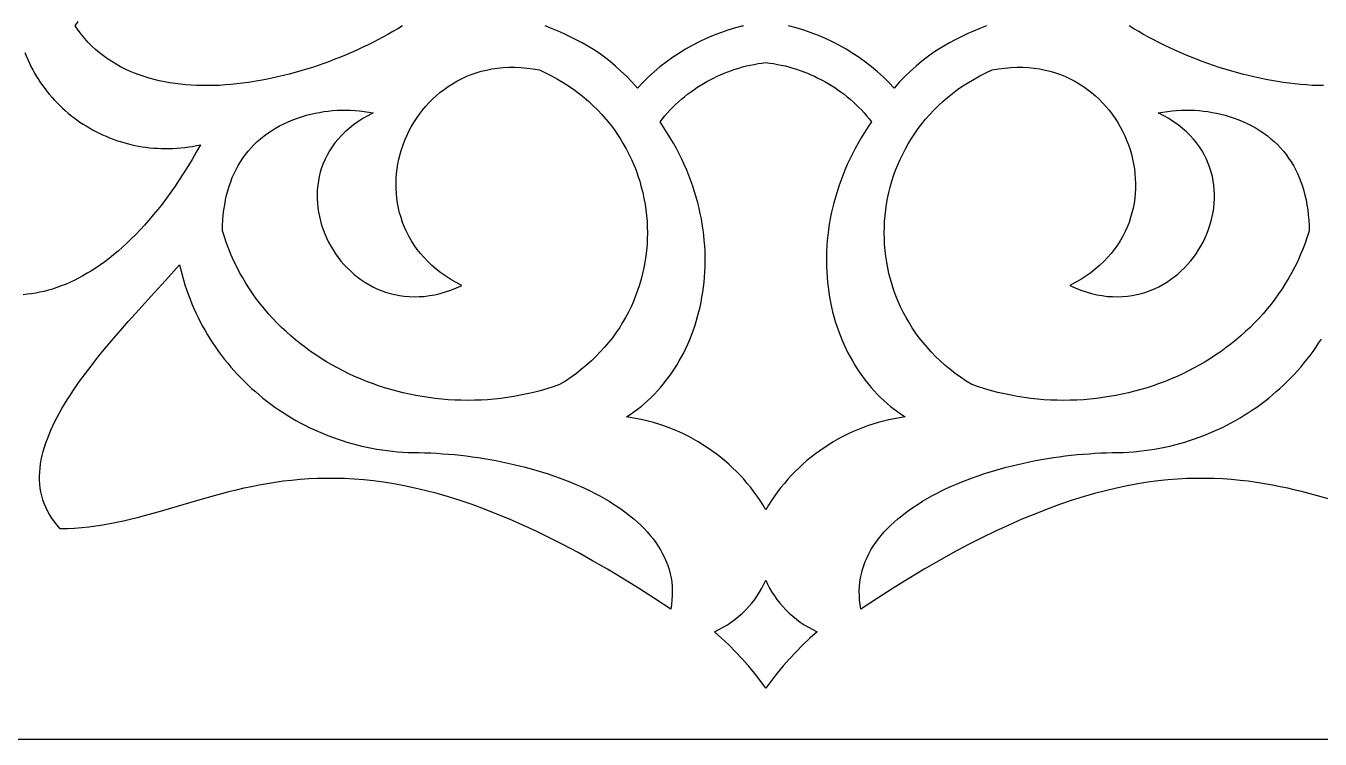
# Model space of a CAD drawing. Extents: x 759 to 1559, y -443 to -303.
# Drawn here: x 949.3 to 1076.2, y -442.8 to -372.8 of the extents above; entities that cross this region are included whole.
import ezdxf

# ---------------------------------------------------------------- set-up
doc = ezdxf.new("R2010")
doc.units = 0
doc.layers.add('LAYER_2', color=174, linetype='CONTINUOUS')

msp = doc.modelspace()

# ---------------------------------------------------------------- linework, layer by layer
at = {"layer": 'LAYER_2'}
for points in [[(758.95, -442.83), (1558.95, -442.83), (1558.95, -302.83), (758.95, -302.83)], [(992.04, -398.3), (991.49, -398.01), (990.96, -397.71), (990.46, -397.39), (989.98, -397.06), (989.53, -396.71), (989.1, -396.34), (988.71, -395.97), (988.33, -395.58), (987.98, -395.18), (987.66, -394.77), (987.36, -394.35), (987.09, -393.92), (986.84, -393.48), (986.61, -393.03), (986.4, -392.58), (986.22, -392.12), (986.07, -391.65), (985.93, -391.18), (985.82, -390.71), (985.73, -390.23), (985.66, -389.75), (985.61, -389.27), (985.59, -388.79), (985.59, -388.3), (985.6, -387.82), (985.64, -387.34), (985.7, -386.86), (985.77, -386.38), (985.87, -385.9), (985.99, -385.43), (986.12, -384.97), (986.28, -384.51), (986.45, -384.06), (986.64, -383.61), (986.85, -383.17), (987.08, -382.74), (987.33, -382.32), (987.59, -381.91), (987.87, -381.51), (988.17, -381.12), (988.48, -380.74), (988.81, -380.38), (989.16, -380.03), (989.52, -379.69), (989.89, -379.37), (990.29, -379.07), (990.69, -378.78), (991.12, -378.51), (991.55, -378.26), (992, -378.02), (992.47, -377.81), (992.94, -377.62), (993.44, -377.44), (993.94, -377.29), (994.46, -377.17), (994.99, -377.06), (995.53, -376.98), (996.08, -376.93), (996.65, -376.9), (997.22, -376.89), (997.81, -376.92), (998.41, -376.97), (999.02, -377.05), (999.64, -377.16), (1000.25, -377.44), (1000.84, -377.74), (1001.42, -378.05), (1001.97, -378.38), (1002.51, -378.73), (1003.03, -379.09), (1003.53, -379.47), (1004.02, -379.86), (1004.48, -380.26), (1004.93, -380.67), (1005.36, -381.1), (1005.78, -381.54), (1006.17, -381.99), (1006.55, -382.45), (1006.9, -382.92), (1007.25, -383.41), (1007.57, -383.9), (1007.87, -384.4), (1008.16, -384.9), (1008.42, -385.42), (1008.67, -385.94), (1008.9, -386.47), (1009.12, -387.01), (1009.31, -387.55), (1009.49, -388.09), (1009.64, -388.65), (1009.78, -389.2), (1009.9, -389.76), (1010.01, -390.32), (1010.09, -390.89), (1010.15, -391.45), (1010.2, -392.02), (1010.23, -392.59), (1010.24, -393.16), (1010.22, -393.73), (1010.2, -394.3), (1010.15, -394.87), (1010.08, -395.44), (1010, -396.01), (1009.89, -396.57), (1009.77, -397.13), (1009.63, -397.69), (1009.46, -398.24), (1009.28, -398.79), (1009.08, -399.33), (1008.87, -399.87), (1008.63, -400.4), (1008.37, -400.93), (1008.1, -401.45), (1007.8, -401.96), (1007.49, -402.46), (1007.15, -402.96), (1006.8, -403.44), (1006.43, -403.92), (1006.03, -404.38), (1005.62, -404.84), (1005.19, -405.28), (1004.74, -405.72), (1004.27, -406.14), (1003.78, -406.54), (1003.27, -406.94), (1002.75, -407.32), (1002.2, -407.69), (1001.63, -408.04), (1001, -408.26), (1000.36, -408.46), (999.72, -408.64), (999.08, -408.81), (998.44, -408.96), (997.8, -409.09), (997.15, -409.21), (996.51, -409.31), (995.86, -409.4), (995.21, -409.47), (994.56, -409.52), (993.92, -409.56), (993.27, -409.58), (992.62, -409.59), (991.98, -409.58), (991.34, -409.56), (990.69, -409.52), (990.06, -409.47), (989.42, -409.4), (988.78, -409.32), (988.15, -409.22), (987.53, -409.11), (986.9, -408.99), (986.28, -408.85), (985.67, -408.69), (985.06, -408.53), (984.45, -408.35), (983.85, -408.15), (983.26, -407.94), (982.67, -407.72), (982.09, -407.48), (981.51, -407.23), (980.95, -406.97), (980.39, -406.7), (979.83, -406.41), (979.29, -406.11), (978.75, -405.79), (978.22, -405.47), (977.7, -405.13), (977.19, -404.78), (976.69, -404.41), (976.2, -404.04), (975.72, -403.65), (975.25, -403.25), (974.79, -402.84), (974.34, -402.42), (973.9, -401.98), (973.48, -401.54), (973.07, -401.08), (972.67, -400.61), (972.28, -400.13), (971.9, -399.64), (971.54, -399.14), (971.2, -398.63), (970.86, -398.1), (970.54, -397.57), (970.24, -397.03), (969.95, -396.47), (969.68, -395.91), (969.42, -395.33), (969.18, -394.75), (968.95, -394.16), (968.74, -393.55), (968.55, -392.94), (968.56, -392.41), (968.59, -391.89), (968.63, -391.38), (968.69, -390.88), (968.77, -390.4), (968.85, -389.92), (968.96, -389.46), (969.08, -389.01), (969.21, -388.57), (969.36, -388.14), (969.52, -387.72), (969.7, -387.31), (969.89, -386.92), (970.1, -386.54), (970.32, -386.17), (970.56, -385.81), (970.81, -385.46), (971.08, -385.13), (971.36, -384.8), (971.66, -384.49), (971.97, -384.19), (972.3, -383.91), (972.64, -383.63), (973, -383.37), (973.37, -383.12), (973.76, -382.88), (974.16, -382.66), (974.57, -382.45), (975.01, -382.25), (975.45, -382.06), (975.91, -381.89), (976.39, -381.73), (976.8, -381.61), (977.22, -381.5), (977.64, -381.41), (978.06, -381.32), (978.49, -381.25), (978.92, -381.2), (979.35, -381.15), (979.79, -381.12), (980.23, -381.11), (980.67, -381.1), (981.11, -381.12), (981.56, -381.14), (982, -381.18), (982.45, -381.23), (982.9, -381.3), (983.35, -381.38), (982.82, -381.65), (982.32, -381.94), (981.84, -382.24), (981.4, -382.56), (980.98, -382.89), (980.59, -383.23), (980.23, -383.58), (979.9, -383.95), (979.59, -384.32), (979.31, -384.71), (979.06, -385.1), (978.83, -385.51), (978.62, -385.92), (978.44, -386.33), (978.28, -386.75), (978.15, -387.18), (978.04, -387.61), (977.96, -388.04), (977.9, -388.48), (977.85, -388.92), (977.84, -389.36), (977.84, -389.8), (977.86, -390.24), (977.91, -390.68), (977.97, -391.12), (978.06, -391.55), (978.16, -391.98), (978.28, -392.4), (978.42, -392.83), (978.58, -393.24), (978.76, -393.65), (978.96, -394.05), (979.17, -394.44), (979.4, -394.82), (979.64, -395.2), (979.9, -395.56), (980.18, -395.91), (980.47, -396.25), (980.78, -396.58), (981.1, -396.89), (981.43, -397.19), (981.78, -397.47), (982.14, -397.74), (982.52, -397.99), (982.9, -398.23), (983.3, -398.44), (983.71, -398.64), (984.13, -398.81), (984.56, -398.97), (985, -399.1), (985.45, -399.21), (985.92, -399.3), (986.39, -399.37), (986.86, -399.41), (987.35, -399.43), (987.85, -399.41), (988.35, -399.38), (988.86, -399.31), (989.38, -399.22), (989.9, -399.1), (990.43, -398.94), (990.96, -398.76), (991.5, -398.55)], [(1021.85, -376.44), (1022.24, -376.49), (1022.62, -376.54), (1023, -376.61), (1023.37, -376.69), (1023.75, -376.77), (1024.12, -376.87), (1024.49, -376.97), (1024.85, -377.09), (1025.22, -377.21), (1025.57, -377.34), (1025.93, -377.48), (1026.28, -377.63), (1026.63, -377.78), (1026.97, -377.95), (1027.31, -378.12), (1027.64, -378.3), (1027.97, -378.49), (1028.29, -378.69), (1028.61, -378.89), (1028.93, -379.1), (1029.23, -379.33), (1029.54, -379.55), (1029.83, -379.79), (1030.13, -380.03), (1030.41, -380.29), (1030.69, -380.55), (1030.96, -380.81), (1031.23, -381.09), (1031.49, -381.37), (1031.74, -381.65), (1031.99, -381.95), (1032.22, -382.25), (1031.87, -382.77), (1031.54, -383.29), (1031.22, -383.81), (1030.91, -384.34), (1030.62, -384.86), (1030.35, -385.39), (1030.09, -385.92), (1029.84, -386.45), (1029.61, -386.99), (1029.4, -387.52), (1029.2, -388.05), (1029.01, -388.58), (1028.84, -389.12), (1028.68, -389.65), (1028.53, -390.19), (1028.4, -390.72), (1028.28, -391.25), (1028.17, -391.78), (1028.08, -392.31), (1028, -392.84), (1027.94, -393.37), (1027.88, -393.89), (1027.84, -394.41), (1027.81, -394.93), (1027.8, -395.45), (1027.8, -395.96), (1027.81, -396.48), (1027.83, -396.98), (1027.86, -397.49), (1027.9, -397.99), (1027.96, -398.49), (1028.03, -398.98), (1028.11, -399.47), (1028.2, -399.95), (1028.3, -400.43), (1028.41, -400.91), (1028.54, -401.37), (1028.67, -401.84), (1028.82, -402.29), (1028.97, -402.75), (1029.14, -403.19), (1029.32, -403.63), (1029.5, -404.06), (1029.7, -404.49), (1029.91, -404.91), (1030.12, -405.32), (1030.35, -405.72), (1030.58, -406.12), (1030.83, -406.5), (1031.08, -406.88), (1031.34, -407.25), (1031.61, -407.62), (1031.89, -407.97), (1032.18, -408.31), (1032.48, -408.65), (1032.79, -408.98), (1033.1, -409.29), (1033.42, -409.6), (1033.75, -409.89), (1034.09, -410.18), (1034.44, -410.45), (1034.79, -410.71), (1035.15, -410.97), (1035.52, -411.21), (1034.98, -411.29), (1034.44, -411.39), (1033.91, -411.5), (1033.39, -411.63), (1032.87, -411.77), (1032.35, -411.93), (1031.84, -412.1), (1031.34, -412.28), (1030.84, -412.48), (1030.36, -412.69), (1029.87, -412.92), (1029.4, -413.15), (1028.93, -413.4), (1028.47, -413.67), (1028.02, -413.94), (1027.58, -414.23), (1027.14, -414.53), (1026.72, -414.84), (1026.3, -415.16), (1025.89, -415.49), (1025.5, -415.84), (1025.11, -416.2), (1024.73, -416.56), (1024.37, -416.94), (1024.01, -417.33), (1023.67, -417.73), (1023.34, -418.14), (1023.01, -418.56), (1022.7, -418.99), (1022.41, -419.43), (1022.12, -419.87), (1021.85, -420.33), (1021.58, -419.87), (1021.29, -419.43), (1021, -418.99), (1020.69, -418.56), (1020.37, -418.14), (1020.03, -417.73), (1019.69, -417.33), (1019.33, -416.94), (1018.97, -416.56), (1018.59, -416.2), (1018.21, -415.84), (1017.81, -415.49), (1017.4, -415.16), (1016.99, -414.84), (1016.56, -414.53), (1016.13, -414.23), (1015.68, -413.94), (1015.23, -413.67), (1014.77, -413.4), (1014.3, -413.15), (1013.83, -412.92), (1013.35, -412.69), (1012.86, -412.48), (1012.36, -412.28), (1011.86, -412.1), (1011.35, -411.93), (1010.84, -411.77), (1010.31, -411.63), (1009.79, -411.5), (1009.26, -411.39), (1008.72, -411.29), (1008.18, -411.21), (1008.55, -410.97), (1008.91, -410.71), (1009.26, -410.45), (1009.61, -410.18), (1009.95, -409.89), (1010.28, -409.6), (1010.6, -409.29), (1010.92, -408.98), (1011.22, -408.65), (1011.52, -408.31), (1011.81, -407.97), (1012.09, -407.62), (1012.36, -407.25), (1012.62, -406.88), (1012.88, -406.5), (1013.12, -406.12), (1013.35, -405.72), (1013.58, -405.32), (1013.8, -404.91), (1014, -404.49), (1014.2, -404.06), (1014.39, -403.63), (1014.56, -403.19), (1014.73, -402.75), (1014.88, -402.29), (1015.03, -401.84), (1015.16, -401.37), (1015.29, -400.91), (1015.4, -400.43), (1015.5, -399.95), (1015.59, -399.47), (1015.67, -398.98), (1015.74, -398.49), (1015.8, -397.99), (1015.84, -397.49), (1015.88, -396.98), (1015.9, -396.48), (1015.91, -395.96), (1015.9, -395.45), (1015.89, -394.93), (1015.86, -394.41), (1015.82, -393.89), (1015.77, -393.37), (1015.7, -392.84), (1015.62, -392.31), (1015.53, -391.78), (1015.42, -391.25), (1015.31, -390.72), (1015.17, -390.19), (1015.03, -389.65), (1014.87, -389.12), (1014.69, -388.58), (1014.51, -388.05), (1014.3, -387.52), (1014.09, -386.99), (1013.86, -386.45), (1013.61, -385.92), (1013.35, -385.39), (1013.08, -384.86), (1012.79, -384.34), (1012.48, -383.81), (1012.16, -383.29), (1011.83, -382.77), (1011.48, -382.25), (1011.72, -381.95), (1011.96, -381.65), (1012.21, -381.37), (1012.47, -381.09), (1012.74, -380.81), (1013.01, -380.55), (1013.29, -380.29), (1013.58, -380.03), (1013.87, -379.79), (1014.16, -379.55), (1014.47, -379.33), (1014.78, -379.1), (1015.09, -378.89), (1015.41, -378.69), (1015.73, -378.49), (1016.06, -378.3), (1016.4, -378.12), (1016.73, -377.95), (1017.08, -377.78), (1017.42, -377.63), (1017.77, -377.48), (1018.13, -377.34), (1018.49, -377.21), (1018.85, -377.09), (1019.21, -376.97), (1019.58, -376.87), (1019.95, -376.77), (1020.33, -376.69), (1020.71, -376.61), (1021.09, -376.54), (1021.47, -376.49)], [(1044.06, -377.16), (1044.68, -377.05), (1045.29, -376.97), (1045.89, -376.92), (1046.48, -376.89), (1047.05, -376.9), (1047.62, -376.93), (1048.17, -376.98), (1048.72, -377.06), (1049.25, -377.17), (1049.76, -377.29), (1050.27, -377.44), (1050.76, -377.62), (1051.24, -377.81), (1051.7, -378.02), (1052.15, -378.26), (1052.59, -378.51), (1053.01, -378.78), (1053.42, -379.07), (1053.81, -379.37), (1054.18, -379.69), (1054.55, -380.03), (1054.89, -380.38), (1055.22, -380.74), (1055.53, -381.12), (1055.83, -381.51), (1056.11, -381.91), (1056.37, -382.32), (1056.62, -382.74), (1056.85, -383.17), (1057.06, -383.61), (1057.25, -384.06), (1057.42, -384.51), (1057.58, -384.97), (1057.71, -385.43), (1057.83, -385.9), (1057.93, -386.38), (1058.01, -386.86), (1058.06, -387.34), (1058.1, -387.82), (1058.12, -388.3), (1058.11, -388.79), (1058.09, -389.27), (1058.04, -389.75), (1057.97, -390.23), (1057.88, -390.71), (1057.77, -391.18), (1057.64, -391.65), (1057.48, -392.12), (1057.3, -392.58), (1057.09, -393.03), (1056.87, -393.48), (1056.62, -393.92), (1056.34, -394.35), (1056.04, -394.77), (1055.72, -395.18), (1055.37, -395.58), (1055, -395.97), (1054.6, -396.34), (1054.17, -396.71), (1053.72, -397.06), (1053.25, -397.39), (1052.74, -397.71), (1052.21, -398.01), (1051.66, -398.3), (1052.2, -398.55), (1052.74, -398.76), (1053.28, -398.94), (1053.8, -399.1), (1054.33, -399.22), (1054.84, -399.31), (1055.35, -399.38), (1055.86, -399.41), (1056.35, -399.43), (1056.84, -399.41), (1057.32, -399.37), (1057.79, -399.3), (1058.25, -399.21), (1058.7, -399.1), (1059.14, -398.97), (1059.57, -398.81), (1059.99, -398.64), (1060.4, -398.44), (1060.8, -398.23), (1061.19, -397.99), (1061.56, -397.74), (1061.92, -397.47), (1062.27, -397.19), (1062.6, -396.89), (1062.92, -396.58), (1063.23, -396.25), (1063.52, -395.91), (1063.8, -395.56), (1064.06, -395.2), (1064.31, -394.82), (1064.53, -394.44), (1064.75, -394.05), (1064.94, -393.65), (1065.12, -393.24), (1065.28, -392.83), (1065.42, -392.4), (1065.54, -391.98), (1065.65, -391.55), (1065.73, -391.12), (1065.8, -390.68), (1065.84, -390.24), (1065.86, -389.8), (1065.87, -389.36), (1065.85, -388.92), (1065.81, -388.48), (1065.74, -388.04), (1065.66, -387.61), (1065.55, -387.18), (1065.42, -386.75), (1065.26, -386.33), (1065.08, -385.92), (1064.88, -385.51), (1064.65, -385.1), (1064.39, -384.71), (1064.11, -384.32), (1063.8, -383.95), (1063.47, -383.58), (1063.11, -383.23), (1062.72, -382.89), (1062.3, -382.56), (1061.86, -382.24), (1061.39, -381.94), (1060.88, -381.65), (1060.35, -381.38), (1060.8, -381.3), (1061.25, -381.23), (1061.7, -381.18), (1062.15, -381.14), (1062.59, -381.12), (1063.04, -381.1), (1063.48, -381.11), (1063.92, -381.12), (1064.35, -381.15), (1064.79, -381.2), (1065.22, -381.25), (1065.64, -381.32), (1066.07, -381.41), (1066.49, -381.5), (1066.9, -381.61), (1067.31, -381.73), (1067.79, -381.89), (1068.25, -382.06), (1068.7, -382.25), (1069.13, -382.45), (1069.54, -382.66), (1069.95, -382.88), (1070.33, -383.12), (1070.7, -383.37), (1071.06, -383.63), (1071.4, -383.91), (1071.73, -384.19), (1072.04, -384.49), (1072.34, -384.8), (1072.62, -385.13), (1072.89, -385.46), (1073.14, -385.81), (1073.38, -386.17), (1073.6, -386.54), (1073.81, -386.92), (1074, -387.31), (1074.18, -387.72), (1074.34, -388.14), (1074.49, -388.57), (1074.63, -389.01), (1074.74, -389.46), (1074.85, -389.92), (1074.94, -390.4), (1075.01, -390.88), (1075.07, -391.38), (1075.11, -391.89), (1075.14, -392.41), (1075.16, -392.94), (1074.96, -393.55), (1074.75, -394.16), (1074.53, -394.75), (1074.28, -395.33), (1074.03, -395.91), (1073.75, -396.47), (1073.46, -397.03), (1073.16, -397.57), (1072.84, -398.1), (1072.51, -398.63), (1072.16, -399.14), (1071.8, -399.64), (1071.42, -400.13), (1071.04, -400.61), (1070.64, -401.08), (1070.22, -401.54), (1069.8, -401.98), (1069.36, -402.42), (1068.91, -402.84), (1068.45, -403.25), (1067.98, -403.65), (1067.5, -404.04), (1067.01, -404.41), (1066.51, -404.78), (1066, -405.13), (1065.48, -405.47), (1064.95, -405.79), (1064.42, -406.11), (1063.87, -406.41), (1063.32, -406.7), (1062.76, -406.97), (1062.19, -407.23), (1061.61, -407.48), (1061.03, -407.72), (1060.44, -407.94), (1059.85, -408.15), (1059.25, -408.35), (1058.64, -408.53), (1058.03, -408.69), (1057.42, -408.85), (1056.8, -408.99), (1056.18, -409.11), (1055.55, -409.22), (1054.92, -409.32), (1054.28, -409.4), (1053.65, -409.47), (1053.01, -409.52), (1052.37, -409.56), (1051.72, -409.58), (1051.08, -409.59), (1050.43, -409.58), (1049.79, -409.56), (1049.14, -409.52), (1048.49, -409.47), (1047.84, -409.4), (1047.2, -409.31), (1046.55, -409.21), (1045.91, -409.09), (1045.26, -408.96), (1044.62, -408.81), (1043.98, -408.64), (1043.34, -408.46), (1042.71, -408.26), (1042.07, -408.04), (1041.51, -407.69), (1040.96, -407.32), (1040.43, -406.94), (1039.92, -406.54), (1039.43, -406.14), (1038.96, -405.72), (1038.51, -405.28), (1038.08, -404.84), (1037.67, -404.38), (1037.28, -403.92), (1036.9, -403.44), (1036.55, -402.96), (1036.22, -402.46), (1035.9, -401.96), (1035.61, -401.45), (1035.33, -400.93), (1035.07, -400.4), (1034.84, -399.87), (1034.62, -399.33), (1034.42, -398.79), (1034.24, -398.24), (1034.08, -397.69), (1033.93, -397.13), (1033.81, -396.57), (1033.71, -396.01), (1033.62, -395.44), (1033.55, -394.87), (1033.51, -394.3), (1033.48, -393.73), (1033.47, -393.16), (1033.48, -392.59), (1033.5, -392.02), (1033.55, -391.45), (1033.61, -390.89), (1033.7, -390.32), (1033.8, -389.76), (1033.92, -389.2), (1034.06, -388.65), (1034.22, -388.09), (1034.39, -387.55), (1034.58, -387.01), (1034.8, -386.47), (1035.03, -385.94), (1035.28, -385.42), (1035.55, -384.9), (1035.83, -384.4), (1036.14, -383.9), (1036.46, -383.41), (1036.8, -382.92), (1037.16, -382.45), (1037.53, -381.99), (1037.93, -381.54), (1038.34, -381.1), (1038.77, -380.67), (1039.22, -380.26), (1039.69, -379.86), (1040.17, -379.47), (1040.67, -379.09), (1041.19, -378.73), (1041.73, -378.38), (1042.29, -378.05), (1042.86, -377.74), (1043.45, -377.44)], [(964.35, -396.3), (964.47, -396.79), (964.59, -397.28), (964.73, -397.76), (964.87, -398.24), (965.03, -398.71), (965.19, -399.18), (965.37, -399.64), (965.55, -400.1), (965.74, -400.56), (965.95, -401), (966.16, -401.45), (966.38, -401.89), (966.61, -402.32), (966.85, -402.74), (967.1, -403.17), (967.35, -403.58), (967.62, -403.99), (967.89, -404.39), (968.17, -404.79), (968.46, -405.18), (968.76, -405.57), (969.07, -405.95), (969.38, -406.32), (969.7, -406.68), (970.03, -407.04), (970.36, -407.39), (970.71, -407.74), (971.06, -408.08), (971.41, -408.41), (971.78, -408.73), (972.15, -409.05), (972.52, -409.36), (972.91, -409.66), (973.3, -409.95), (973.69, -410.24), (974.09, -410.52), (974.5, -410.79), (974.91, -411.05), (975.33, -411.3), (975.76, -411.55), (976.19, -411.79), (976.62, -412.01), (977.07, -412.24), (977.51, -412.45), (977.96, -412.65), (978.42, -412.84), (978.88, -413.03), (979.34, -413.21), (979.81, -413.37), (980.28, -413.53), (980.76, -413.68), (981.24, -413.82), (981.73, -413.95), (982.22, -414.07), (982.71, -414.18), (983.21, -414.28), (983.71, -414.37), (984.21, -414.45), (984.72, -414.52), (985.23, -414.58), (985.74, -414.63), (986.26, -414.67), (986.77, -414.7), (987.29, -414.72), (987.86, -414.72), (988.42, -414.73), (989, -414.75), (989.57, -414.78), (990.15, -414.82), (990.73, -414.86), (991.31, -414.91), (991.89, -414.97), (992.47, -415.04), (993.06, -415.12), (993.64, -415.2), (994.23, -415.29), (994.81, -415.39), (995.39, -415.5), (995.97, -415.61), (996.55, -415.74), (997.12, -415.87), (997.7, -416.01), (998.26, -416.15), (998.83, -416.3), (999.39, -416.46), (999.94, -416.63), (1000.49, -416.81), (1001.03, -416.99), (1001.57, -417.18), (1002.1, -417.38), (1002.62, -417.58), (1003.14, -417.8), (1003.64, -418.02), (1004.14, -418.24), (1004.63, -418.48), (1005.11, -418.72), (1005.57, -418.97), (1006.03, -419.23), (1006.48, -419.49), (1006.91, -419.76), (1007.33, -420.04), (1007.75, -420.32), (1008.14, -420.61), (1008.53, -420.91), (1008.9, -421.21), (1009.25, -421.53), (1009.59, -421.85), (1009.92, -422.17), (1010.23, -422.5), (1010.52, -422.84), (1010.8, -423.19), (1011.06, -423.54), (1011.3, -423.9), (1011.53, -424.27), (1011.73, -424.64), (1011.92, -425.02), (1012.09, -425.41), (1012.24, -425.8), (1012.36, -426.2), (1012.47, -426.6), (1012.56, -427.02), (1012.62, -427.43), (1012.66, -427.86), (1012.68, -428.29), (1012.68, -428.73), (1012.65, -429.17), (1012.6, -429.62), (1012.52, -430.08), (1010.92, -429.02), (1009.35, -428.02), (1007.82, -427.07), (1006.32, -426.17), (1004.86, -425.32), (1003.43, -424.53), (1002.02, -423.78), (1000.65, -423.08), (999.32, -422.43), (998.01, -421.82), (996.72, -421.26), (995.47, -420.74), (994.25, -420.26), (993.05, -419.82), (991.88, -419.43), (990.73, -419.06), (989.61, -418.74), (988.52, -418.45), (987.44, -418.2), (986.39, -417.97), (985.37, -417.78), (984.36, -417.63), (983.37, -417.5), (982.41, -417.39), (981.46, -417.32), (980.54, -417.27), (979.63, -417.24), (978.74, -417.24), (977.86, -417.26), (977.01, -417.3), (976.16, -417.36), (975.34, -417.44), (974.52, -417.53), (973.72, -417.64), (972.94, -417.77), (972.16, -417.91), (971.4, -418.06), (970.65, -418.22), (969.9, -418.39), (969.17, -418.57), (967.73, -418.95), (966.32, -419.35), (963.56, -420.16), (962.21, -420.56), (960.86, -420.93), (960.19, -421.11), (959.51, -421.27), (958.84, -421.43), (958.17, -421.58), (957.49, -421.71), (956.81, -421.83), (956.13, -421.93), (955.44, -422.02), (954.75, -422.09), (954.05, -422.15), (953.35, -422.18), (952.64, -422.19), (952.34, -421.85), (952.07, -421.5), (951.82, -421.15), (951.6, -420.8), (951.4, -420.44), (951.22, -420.08), (951.07, -419.71), (950.94, -419.34), (950.83, -418.96), (950.75, -418.58), (950.68, -418.2), (950.64, -417.81), (950.62, -417.42), (950.61, -417.02), (950.63, -416.63), (950.66, -416.23), (950.71, -415.82), (950.78, -415.42), (950.87, -415.01), (950.97, -414.6), (951.09, -414.18), (951.23, -413.77), (951.38, -413.35), (951.55, -412.93), (951.72, -412.51), (951.92, -412.09), (952.12, -411.67), (952.34, -411.24), (952.57, -410.81), (952.81, -410.39), (953.07, -409.96), (953.33, -409.53), (953.61, -409.1), (953.89, -408.67), (954.48, -407.81), (955.11, -406.95), (955.76, -406.09), (956.44, -405.23), (957.14, -404.38), (957.85, -403.53), (958.58, -402.69), (959.32, -401.85), (960.06, -401.03), (961.53, -399.4), (962.97, -397.82)], [(1021.85, -427.23), (1022.03, -427.63), (1022.23, -428.02), (1022.45, -428.4), (1022.69, -428.78), (1022.94, -429.14), (1023.22, -429.49), (1023.51, -429.83), (1023.82, -430.16), (1024.15, -430.48), (1024.5, -430.78), (1024.86, -431.07), (1025.23, -431.35), (1025.62, -431.61), (1026.03, -431.86), (1026.45, -432.09), (1026.89, -432.3), (1026.18, -432.94), (1025.49, -433.59), (1024.83, -434.26), (1024.18, -434.94), (1023.56, -435.64), (1022.97, -436.36), (1022.4, -437.09), (1021.85, -437.84), (1021.3, -437.09), (1020.73, -436.36), (1020.14, -435.64), (1019.52, -434.94), (1018.88, -434.26), (1018.21, -433.59), (1017.52, -432.94), (1016.82, -432.3), (1017.25, -432.09), (1017.67, -431.86), (1018.08, -431.61), (1018.47, -431.35), (1018.85, -431.07), (1019.21, -430.78), (1019.55, -430.48), (1019.88, -430.16), (1020.19, -429.83), (1020.48, -429.49), (1020.76, -429.14), (1021.02, -428.78), (1021.25, -428.4), (1021.47, -428.02), (1021.67, -427.63)]]:
    msp.add_lwpolyline(points, close=True, dxfattribs=at)
for points in [[(986.21, -372.83), (986.21, -372.83), (986.21, -372.84), (985.75, -373.12), (985.27, -373.4), (984.79, -373.67), (984.3, -373.94), (983.8, -374.21), (983.3, -374.47), (982.79, -374.72), (982.27, -374.97), (981.74, -375.21), (981.21, -375.45), (980.68, -375.68), (980.14, -375.9), (979.59, -376.11), (979.04, -376.32), (978.49, -376.53), (977.93, -376.72), (977.37, -376.91), (976.81, -377.09), (976.24, -377.26), (975.67, -377.42), (975.1, -377.57), (974.53, -377.72), (973.96, -377.85), (973.39, -377.98), (972.82, -378.1), (972.24, -378.21), (971.67, -378.3), (971.1, -378.39), (970.53, -378.47), (969.96, -378.53), (969.39, -378.59), (968.83, -378.63), (968.26, -378.67), (967.7, -378.69), (967.15, -378.7), (966.59, -378.7), (966.05, -378.68), (965.5, -378.65), (964.96, -378.61), (964.43, -378.56), (963.9, -378.5), (963.38, -378.42), (962.86, -378.32), (962.35, -378.22), (961.85, -378.1), (961.35, -377.96), (960.86, -377.81), (960.38, -377.65), (959.91, -377.47), (959.45, -377.27), (959, -377.07), (958.55, -376.84), (958.12, -376.6), (957.69, -376.34), (957.28, -376.07), (956.88, -375.78), (956.49, -375.47), (956.11, -375.15), (955.74, -374.81), (955.38, -374.45), (955.04, -374.07), (954.71, -373.68), (954.4, -373.26), (954.1, -372.83), (954.4, -372.4)], [(1019.62, -372.83), (1019.61, -372.83), (1019.62, -372.84), (1018.87, -373.03), (1018.14, -373.26), (1017.41, -373.51), (1016.7, -373.78), (1015.99, -374.08), (1015.3, -374.41), (1014.63, -374.75), (1013.96, -375.13), (1013.32, -375.53), (1012.69, -375.95), (1012.07, -376.39), (1011.47, -376.86), (1010.89, -377.34), (1010.33, -377.85), (1009.79, -378.39), (1009.26, -378.94), (1008.72, -378.34), (1008.18, -377.78), (1007.64, -377.27), (1007.11, -376.78), (1006.57, -376.33), (1006.03, -375.91), (1005.49, -375.52), (1004.95, -375.16), (1004.39, -374.82), (1003.83, -374.49), (1003.26, -374.19), (1002.67, -373.9), (1002.08, -373.62), (1001.47, -373.35), (1000.84, -373.09), (1000.2, -372.84), (1000.2, -372.83), (1000.2, -372.83)], [(1043.51, -372.83), (1043.5, -372.83), (1043.51, -372.84), (1042.86, -373.09), (1042.23, -373.35), (1041.62, -373.62), (1041.03, -373.9), (1040.44, -374.19), (1039.87, -374.49), (1039.31, -374.82), (1038.76, -375.16), (1038.21, -375.52), (1037.67, -375.91), (1037.13, -376.33), (1036.59, -376.78), (1036.06, -377.27), (1035.52, -377.78), (1034.98, -378.34), (1034.44, -378.94), (1033.92, -378.39), (1033.37, -377.85), (1032.81, -377.34), (1032.23, -376.86), (1031.63, -376.39), (1031.02, -375.95), (1030.39, -375.53), (1029.74, -375.13), (1029.08, -374.75), (1028.4, -374.41), (1027.71, -374.08), (1027.01, -373.78), (1026.29, -373.51), (1025.57, -373.26), (1024.83, -373.03), (1024.08, -372.84), (1024.09, -372.83), (1024.08, -372.83)], [(1076.56, -378.7), (1076, -378.69), (1075.44, -378.67), (1074.88, -378.63), (1074.31, -378.59), (1073.74, -378.53), (1073.18, -378.47), (1072.6, -378.39), (1072.03, -378.3), (1071.46, -378.21), (1070.89, -378.1), (1070.31, -377.98), (1069.74, -377.85), (1069.17, -377.72), (1068.6, -377.57), (1068.03, -377.42), (1067.46, -377.26), (1066.89, -377.09), (1066.33, -376.91), (1065.77, -376.72), (1065.21, -376.53), (1064.66, -376.32), (1064.11, -376.11), (1063.57, -375.9), (1063.02, -375.68), (1062.49, -375.45), (1061.96, -375.21), (1061.43, -374.97), (1060.92, -374.72), (1060.4, -374.47), (1059.9, -374.21), (1059.4, -373.94), (1058.91, -373.67), (1058.43, -373.4), (1057.96, -373.12), (1057.49, -372.84), (1057.49, -372.83), (1057.49, -372.83)], [(949.17, -375.44), (949.31, -375.79), (949.45, -376.13), (949.61, -376.48), (949.77, -376.81), (949.95, -377.14), (950.13, -377.47), (950.32, -377.79), (950.51, -378.1), (950.72, -378.41), (950.93, -378.71), (951.15, -379.01), (951.37, -379.3), (951.6, -379.58), (951.84, -379.86), (952.09, -380.13), (952.34, -380.39), (952.6, -380.65), (952.86, -380.9), (953.13, -381.15), (953.41, -381.39), (953.69, -381.62), (953.98, -381.84), (954.28, -382.06), (954.57, -382.27), (954.88, -382.47), (955.19, -382.66), (955.5, -382.85), (955.82, -383.03), (956.14, -383.2), (956.47, -383.37), (956.8, -383.52), (957.13, -383.67), (957.47, -383.81), (957.82, -383.94), (958.16, -384.07), (958.51, -384.18), (958.87, -384.29), (959.22, -384.39), (959.58, -384.47), (959.95, -384.56), (960.31, -384.63), (960.68, -384.69), (961.05, -384.75), (961.42, -384.79), (961.8, -384.83), (962.17, -384.85), (962.55, -384.87), (962.93, -384.88), (963.31, -384.88), (963.7, -384.86), (964.08, -384.84), (964.47, -384.81), (964.85, -384.77), (965.24, -384.72), (965.63, -384.66), (966.02, -384.59), (966.4, -384.51), (965.99, -385.23), (965.58, -385.94), (965.16, -386.63), (964.74, -387.29), (964.32, -387.94), (963.9, -388.56), (963.48, -389.17), (963.05, -389.75), (962.63, -390.32), (962.2, -390.86), (961.77, -391.39), (961.34, -391.9), (960.91, -392.39), (960.48, -392.86), (960.05, -393.31), (959.61, -393.75), (959.18, -394.16), (958.75, -394.56), (958.32, -394.94), (957.88, -395.3), (957.45, -395.65), (957.02, -395.98), (956.58, -396.29), (956.15, -396.58), (955.72, -396.86), (955.29, -397.12), (954.86, -397.37), (954.43, -397.6), (954.01, -397.81), (953.58, -398.01), (953.16, -398.2), (952.73, -398.36), (952.31, -398.52), (951.89, -398.66), (951.48, -398.78), (951.06, -398.89), (950.65, -398.98), (950.24, -399.06), (949.83, -399.13), (949.42, -399.18), (949.02, -399.22)], [(1077.39, -419.35), (1075.97, -418.95), (1075.26, -418.76), (1074.53, -418.57), (1073.8, -418.39), (1073.06, -418.22), (1072.3, -418.06), (1071.54, -417.91), (1070.77, -417.77), (1069.98, -417.64), (1069.18, -417.53), (1068.37, -417.44), (1067.54, -417.36), (1066.7, -417.3), (1065.84, -417.26), (1064.96, -417.24), (1064.07, -417.24), (1063.16, -417.27), (1062.24, -417.32), (1061.29, -417.39), (1060.33, -417.5), (1059.34, -417.63), (1058.34, -417.78), (1057.31, -417.97), (1056.26, -418.2), (1055.19, -418.45), (1054.09, -418.74), (1052.97, -419.06), (1051.82, -419.43), (1050.65, -419.82), (1049.45, -420.26), (1048.23, -420.74), (1046.98, -421.26), (1045.7, -421.82), (1044.39, -422.43), (1043.05, -423.08), (1041.68, -423.78), (1040.28, -424.53), (1038.84, -425.32), (1037.38, -426.17), (1035.88, -427.07), (1034.35, -428.02), (1032.78, -429.02), (1031.18, -430.08), (1031.11, -429.62), (1031.05, -429.17), (1031.03, -428.73), (1031.02, -428.29), (1031.04, -427.86), (1031.08, -427.43), (1031.15, -427.02), (1031.23, -426.6), (1031.34, -426.2), (1031.46, -425.8), (1031.61, -425.41), (1031.78, -425.02), (1031.97, -424.64), (1032.17, -424.27), (1032.4, -423.9), (1032.64, -423.54), (1032.9, -423.19), (1033.18, -422.84), (1033.47, -422.5), (1033.78, -422.17), (1034.11, -421.85), (1034.45, -421.53), (1034.81, -421.21), (1035.18, -420.91), (1035.56, -420.61), (1035.96, -420.32), (1036.37, -420.04), (1036.79, -419.76), (1037.23, -419.49), (1037.67, -419.23), (1038.13, -418.97), (1038.6, -418.72), (1039.08, -418.48), (1039.56, -418.24), (1040.06, -418.02), (1040.57, -417.8), (1041.08, -417.58), (1041.6, -417.38), (1042.13, -417.18), (1042.67, -416.99), (1043.21, -416.81), (1043.76, -416.63), (1044.31, -416.46), (1044.87, -416.3), (1045.44, -416.15), (1046.01, -416.01), (1046.58, -415.87), (1047.15, -415.74), (1047.73, -415.61), (1048.31, -415.5), (1048.89, -415.39), (1049.48, -415.29), (1050.06, -415.2), (1050.64, -415.12), (1051.23, -415.04), (1051.81, -414.97), (1052.39, -414.91), (1052.98, -414.86), (1053.56, -414.82), (1054.13, -414.78), (1054.71, -414.75), (1055.28, -414.73), (1055.85, -414.72), (1056.41, -414.72), (1056.93, -414.7), (1057.45, -414.67), (1057.96, -414.63), (1058.47, -414.58), (1058.98, -414.52), (1059.49, -414.45), (1059.99, -414.37), (1060.49, -414.28), (1060.99, -414.18), (1061.48, -414.07), (1061.97, -413.95), (1062.46, -413.82), (1062.94, -413.68), (1063.42, -413.53), (1063.89, -413.37), (1064.36, -413.21), (1064.83, -413.03), (1065.29, -412.84), (1065.74, -412.65), (1066.19, -412.45), (1066.64, -412.24), (1067.08, -412.01), (1067.51, -411.79), (1067.94, -411.55), (1068.37, -411.3), (1068.79, -411.05), (1069.2, -410.79), (1069.61, -410.52), (1070.01, -410.24), (1070.41, -409.95), (1070.8, -409.66), (1071.18, -409.36), (1071.56, -409.05), (1071.93, -408.73), (1072.29, -408.41), (1072.65, -408.08), (1073, -407.74), (1073.34, -407.39), (1073.67, -407.04), (1074, -406.68), (1074.32, -406.32), (1074.64, -405.95), (1074.94, -405.57), (1075.24, -405.18), (1075.53, -404.79), (1075.81, -404.39), (1076.08, -403.99), (1076.35, -403.58)]]:
    msp.add_lwpolyline(points, dxfattribs=at)

doc.saveas('drawing.dxf')
